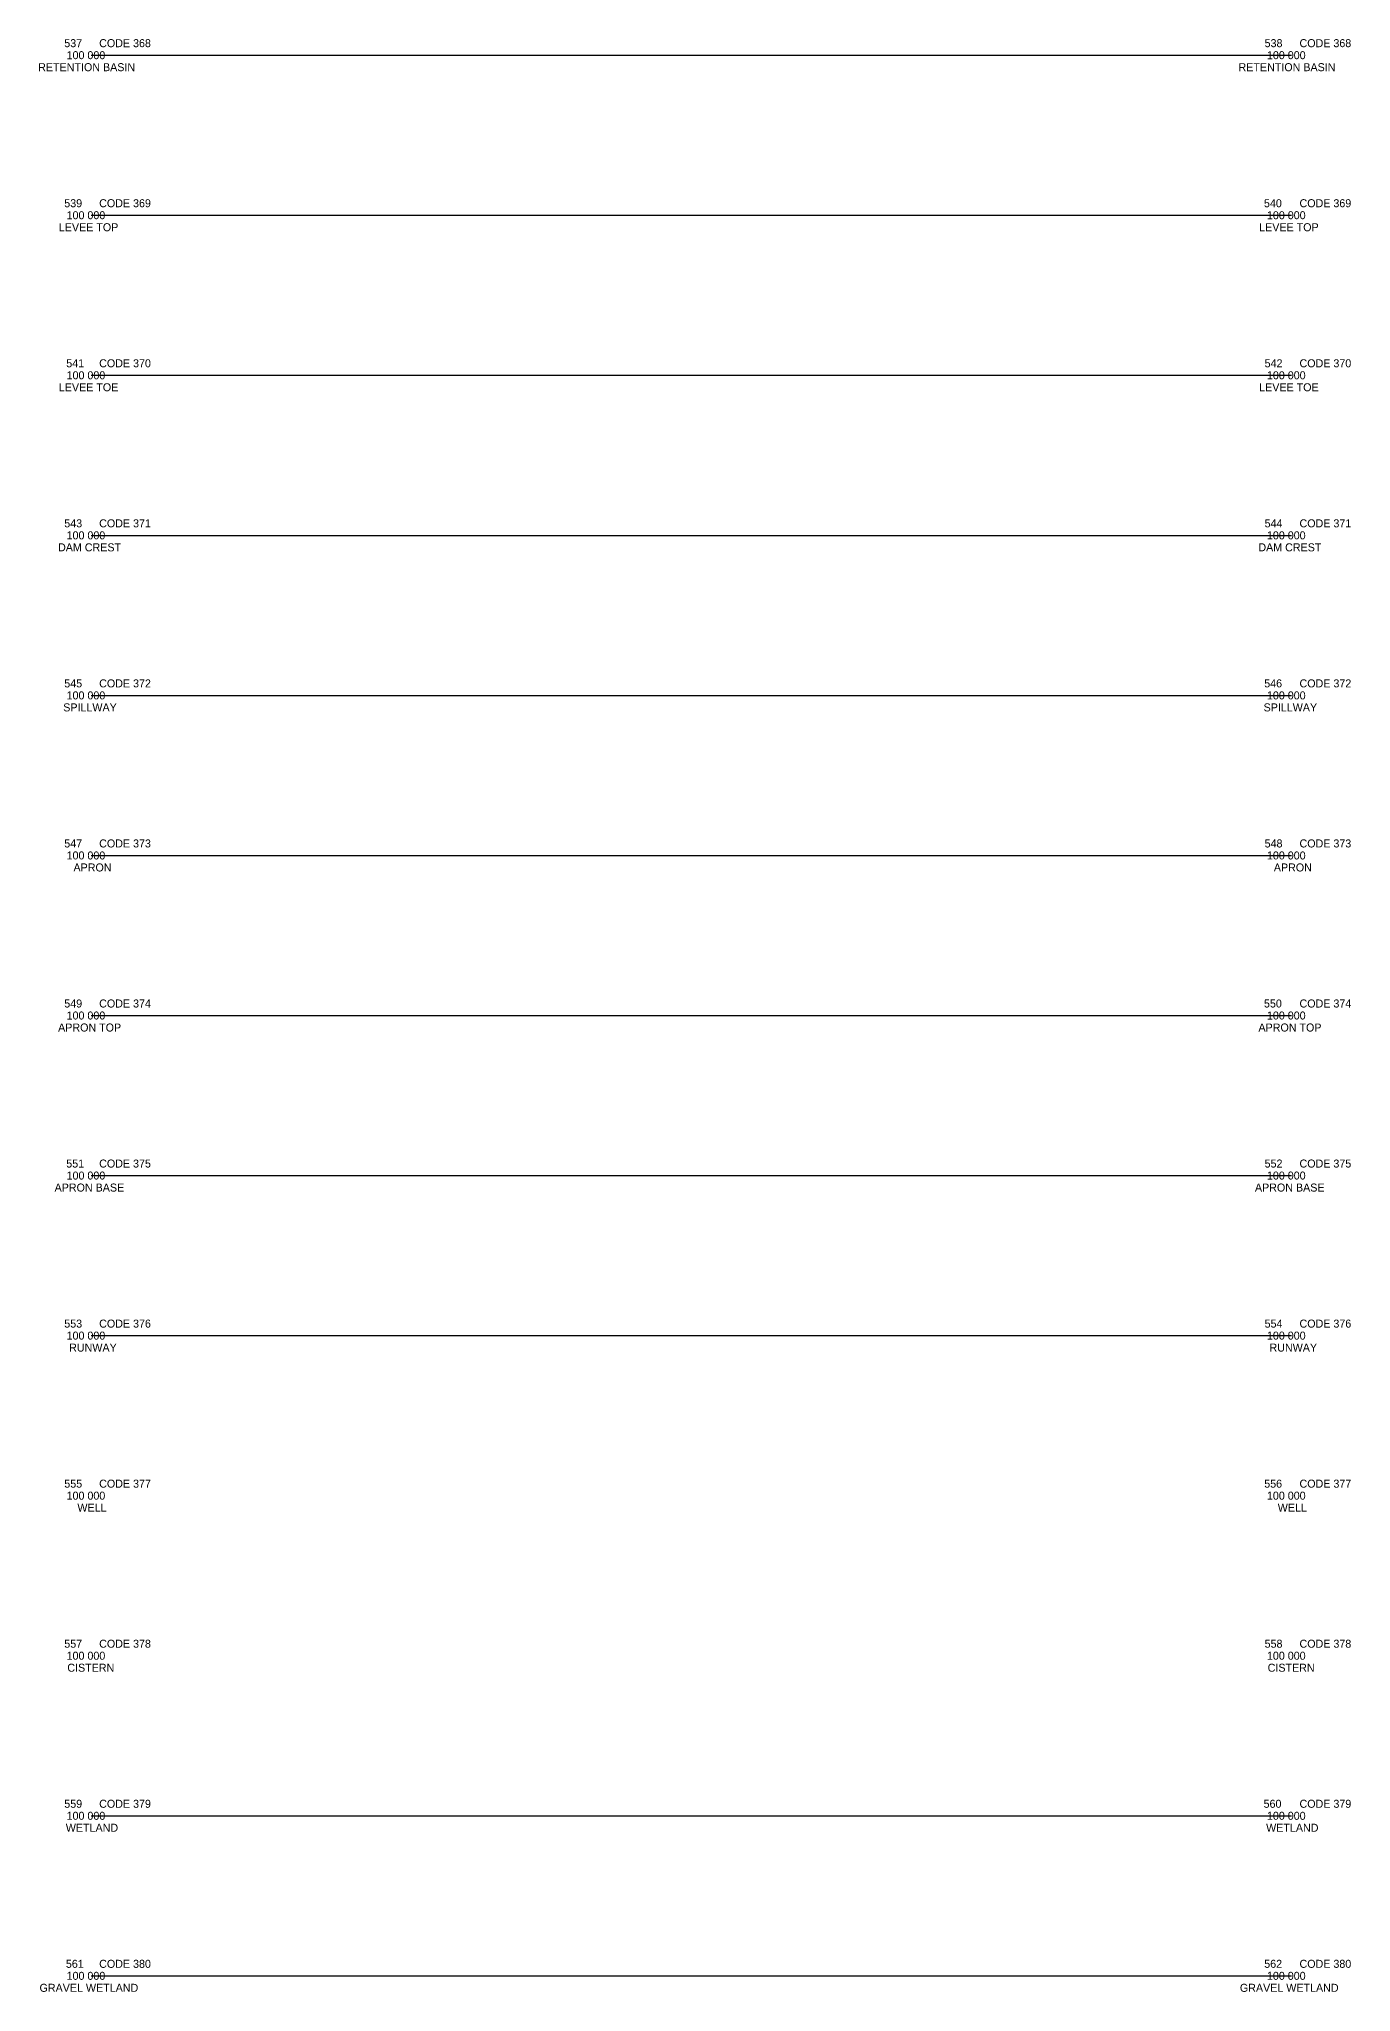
# Model space of a CAD drawing. Extents: x -12 to 6123, y -3 to 1005.
# Drawn here: x 1743.5 to 1907.4, y 498 to 742 of the extents above; entities that cross this region are included whole.
import ezdxf

# ---------------------------------------------------------------- set-up
doc = ezdxf.new("R2010")
doc.units = 0
for name, color, linetype in [('Topo_Field Comments', 7, 'Continuous'), ('Topo_Noise Wall or Levee', 7, 'Continuous'), ('Topo_NonHighway Improvements', 7, 'Continuous'), ('Topo_Point Descriptions', 7, 'Continuous'), ('Topo_Point Elevations', 7, 'Continuous'), ('Topo_Point Numbers', 7, 'Continuous'), ('Topo_Water Features', 7, 'Continuous'), ('Topo_Wetlands', 7, 'Continuous')]:
    doc.layers.add(name, color=color, linetype=linetype)

msp = doc.modelspace()

# ---------------------------------------------------------------- linework, layer by layer
at = {"layer": 'Topo_Noise Wall or Levee'}
for p, q in [((1750, 720), (1750, 720)), ((1750, 720), (1900, 720)), ((1900, 720), (1900, 720)), ((1750, 700), (1750, 700)), ((1750, 700), (1900, 700)), ((1900, 700), (1900, 700)), ((1750, 680), (1750, 680)), ((1750, 680), (1900, 680)), ((1900, 680), (1900, 680)), ((1750, 660), (1750, 660)), ((1750, 660), (1900, 660)), ((1900, 660), (1900, 660)), ((1750, 640), (1750, 640)), ((1750, 640), (1900, 640)), ((1900, 640), (1900, 640)), ((1750, 620), (1750, 620)), ((1750, 620), (1900, 620)), ((1900, 620), (1900, 620)), ((1750, 600), (1750, 600)), ((1750, 600), (1900, 600)), ((1900, 600), (1900, 600)), ((1750, 580), (1750, 580)), ((1750, 580), (1900, 580)), ((1900, 580), (1900, 580))]:
    msp.add_line(p, q, dxfattribs=at)
at = {"layer": 'Topo_NonHighway Improvements'}
for p, q in [((1750, 560), (1750, 560)), ((1900, 560), (1900, 560)), ((1750, 540), (1750, 540)), ((1900, 540), (1900, 540))]:
    msp.add_line(p, q, dxfattribs=at)
at = {"layer": 'Topo_Water Features'}
for p, q in [((1750, 740), (1750, 740)), ((1750, 740), (1900, 740)), ((1900, 740), (1900, 740))]:
    msp.add_line(p, q, dxfattribs=at)
at = {"layer": 'Topo_Wetlands'}
for p, q in [((1750, 520), (1750, 520)), ((1750, 520), (1900, 520)), ((1900, 520), (1900, 520)), ((1750, 500), (1750, 500)), ((1750, 500), (1900, 500)), ((1900, 500), (1900, 500))]:
    msp.add_line(p, q, dxfattribs=at)

# ---------------------------------------------------------------- texts
at = {"layer": 'Topo_Field Comments'}
for s, p in [('CODE 368', (1751, 741)), ('CODE 368', (1901, 741)), ('CODE 369', (1751, 721)), ('CODE 369', (1901, 721)), ('CODE 370', (1751, 701)), ('CODE 370', (1901, 701)), ('CODE 371', (1751, 681)), ('CODE 371', (1901, 681)), ('CODE 372', (1751, 661)), ('CODE 372', (1901, 661)), ('CODE 373', (1751, 641)), ('CODE 373', (1901, 641)), ('CODE 374', (1751, 621)), ('CODE 374', (1901, 621)), ('CODE 375', (1751, 601)), ('CODE 375', (1901, 601)), ('CODE 376', (1751, 581)), ('CODE 376', (1901, 581)), ('CODE 377', (1751, 561)), ('CODE 377', (1901, 561)), ('CODE 378', (1751, 541)), ('CODE 378', (1901, 541)), ('CODE 379', (1751, 521)), ('CODE 379', (1901, 521)), ('CODE 380', (1751, 501)), ('CODE 380', (1901, 501))]:
    msp.add_text(s, height=1, dxfattribs=at).set_placement(p)
at = {"layer": 'Topo_Point Descriptions'}
for s, p in [('RETENTION BASIN', (1743.38, 738)), ('RETENTION BASIN', (1893.38, 738)), ('LEVEE TOP', (1745.96, 718)), ('LEVEE TOP', (1895.96, 718)), ('LEVEE TOE', (1745.96, 698)), ('LEVEE TOE', (1895.96, 698)), ('DAM CREST', (1745.86, 678)), ('DAM CREST', (1895.86, 678)), ('SPILLWAY', (1746.51, 658)), ('SPILLWAY', (1896.51, 658)), ('APRON', (1747.79, 638)), ('APRON', (1897.79, 638)), ('APRON TOP', (1745.87, 618)), ('APRON TOP', (1895.87, 618)), ('APRON BASE', (1745.43, 598)), ('APRON BASE', (1895.43, 598)), ('RUNWAY', (1747.25, 578)), ('RUNWAY', (1897.25, 578)), ('WELL', (1748.28, 558)), ('WELL', (1898.28, 558)), ('CISTERN', (1747.02, 538)), ('CISTERN', (1897.02, 538)), ('WETLAND', (1746.83, 518)), ('WETLAND', (1896.83, 518)), ('GRAVEL WETLAND', (1743.55, 498)), ('GRAVEL WETLAND', (1893.55, 498))]:
    msp.add_text(s, height=1, dxfattribs=at).set_placement(p)
at = {"layer": 'Topo_Point Elevations'}
for p in [(1746.93, 739.5), (1896.93, 739.5), (1746.93, 719.5), (1896.93, 719.5), (1746.93, 699.5), (1896.93, 699.5), (1746.93, 679.5), (1896.93, 679.5), (1746.93, 659.5), (1896.93, 659.5), (1746.93, 639.5), (1896.93, 639.5), (1746.93, 619.5), (1896.93, 619.5), (1746.93, 599.5), (1896.93, 599.5), (1746.93, 579.5), (1896.93, 579.5), (1746.93, 559.5), (1896.93, 559.5), (1746.93, 539.5), (1896.93, 539.5), (1746.93, 519.5), (1896.93, 519.5), (1746.93, 499.5), (1896.93, 499.5)]:
    msp.add_text('100 000', height=1, dxfattribs=at).set_placement(p)
at = {"layer": 'Topo_Point Numbers'}
for s, p in [('537', (1746.64, 741)), ('538', (1896.64, 741)), ('539', (1746.64, 721)), ('540', (1896.56, 721)), ('541', (1746.89, 701)), ('542', (1896.64, 701)), ('543', (1746.64, 681)), ('544', (1896.64, 681)), ('545', (1746.64, 661)), ('546', (1896.59, 661)), ('547', (1746.64, 641)), ('548', (1896.64, 641)), ('549', (1746.64, 621)), ('550', (1896.56, 621)), ('551', (1746.89, 601)), ('552', (1896.64, 601)), ('553', (1746.64, 581)), ('554', (1896.64, 581)), ('555', (1746.64, 561)), ('556', (1896.59, 561)), ('557', (1746.64, 541)), ('558', (1896.64, 541)), ('559', (1746.64, 521)), ('560', (1896.51, 521)), ('561', (1746.84, 501)), ('562', (1896.59, 501))]:
    msp.add_text(s, height=1, dxfattribs=at).set_placement(p)

doc.saveas('drawing.dxf')
